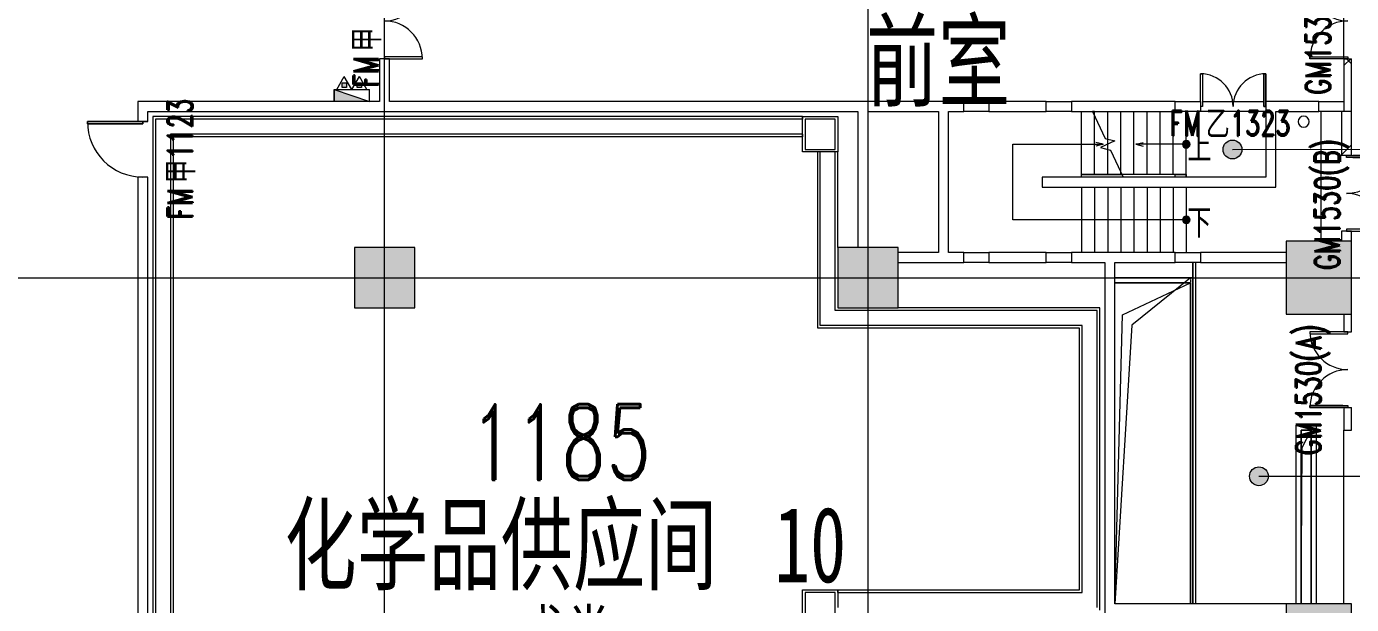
# Model space of a CAD drawing. Header units: millimetres. Extents: x -76632 to 443185, y -33181 to 192400.
# Drawn here: x 266490 to 292800, y 29510 to 40990 of the extents above; entities that cross this region are included whole.
import ezdxf

# ---------------------------------------------------------------- set-up
doc = ezdxf.new("R2010")
doc.units = ezdxf.units.MM
for name, pattern in [('1_1', [2, 1, -1]), ('架空线', [3.97, 2.38, -1.59]), ('轴网线', [22.04, 18.38, -1.83, 0, -1.83])]:
    doc.linetypes.add(name, pattern=pattern)
doc.layers.get('0').update_dxf_attribs({"color": 8})
for name, color, linetype, lineweight in [('A-ANNO-NOTE', 8, 'Continuous', 5), ('A-AREA-IDEN', 8, 'Continuous', 9), ('A-DETL', 8, 'Continuous', 18), ('A-DETL-GENF', 8, 'Continuous', 18), ('A-DETL-MBND', 8, 'Continuous', 5), ('A-DETL-THIN', 8, 'Continuous', 5), ('A-DOOR', 8, 'Continuous', 5), ('A-DOOR-IDEN', 8, 'Continuous', 9), ('A-DOOR-OPNG', 8, 'Continuous', 5), ('A-FLOR', 8, 'Continuous', 5), ('A-FLOR-HRAL', 8, 'Continuous', 5), ('A-GENM', 8, 'Continuous', 5), ('A-GLAZ', 8, 'Continuous', 5), ('A-WALL', 8, 'Continuous', 5), ('A-WALL-PATT', 8, 'Continuous', 9), ('M-EQPM', 8, 'Continuous', 5), ('P-PIPE', 8, 'Continuous', 5), ('S-BEAM', 8, 'Continuous', 5), ('S-COLS', 8, 'Continuous', 5), ('S-FNDN', 8, 'Continuous', 5), ('S-GRID', 8, 'Continuous', 9), ('S-STRS', 8, 'Continuous', 5), ('S-STRS-MBND', 8, 'Continuous', 5)]:
    doc.layers.add(name, color=color, linetype=linetype, lineweight=lineweight)
doc.styles.add('RomanD', font='romand__.ttf', dxfattribs={"width": 0.7, "height": 1500})
doc.styles.add('RomanD_1', font='romand__.ttf', dxfattribs={"width": 0.7, "height": 500})
doc.styles.add('仿宋', font='simfang.ttf', dxfattribs={"width": 0.7, "height": 500})
doc.styles.add('仿宋_2', font='simfang.ttf', dxfattribs={"width": 0.7, "height": 1500})
doc.styles.add('仿宋_7', font='simfang.ttf', dxfattribs={"width": 0.7, "height": 1000})
doc.styles.add('微软雅黑', font='Microsoft YaHei.ttf', dxfattribs={"width": 0.7, "height": 500})

# ---------------------------------------------------------------- blocks, each defined once
blk = doc.blocks.new('X-AR-F3-00-W-002_HLP2_rvt-1-LAY-1F-1_500-A')
at = {"layer": 'P-PIPE', "color": 96, "true_color": 0x007f00}
for start, end in [(0, 180), (180, 0)]:
    blk.add_arc((291850, 39100), 110, start, end, dxfattribs=at)
blk = doc.blocks.new('X-ST-F3-01-C-001_HLP2_rvt-1-LAY-1F-1_500-A')
at = {"layer": 'S-COLS', "true_color": 0x808080}
for points in [[(274200, 35400), (274200, 36600), (273000, 36600), (273000, 35400)], [(282600, 35400), (283800, 35400), (283800, 36600), (282600, 36600), (282600, 36371)], [(292553, 35275), (292800, 35275), (292800, 36725), (291500, 36725), (291500, 35275), (292492, 35275)], [(292200, 28075), (292800, 28075), (292800, 29525), (291500, 29525), (291500, 28075), (292171, 28075)]]:
    blk.add_hatch(color=8, dxfattribs=at).paths.add_polyline_path(points, flags=0)
at = {"layer": 'S-COLS', "color": 7}
for p, q in [((285100, 39500), (285600, 39500)), ((285100, 39300), (285100, 39500)), ((285600, 39500), (285600, 39300)), ((286740, 39500), (287240, 39500)), ((286740, 39300), (286740, 39500)), ((287240, 39500), (287240, 39300)), ((289300, 39500), (289800, 39500)), ((289300, 39300), (289300, 39500)), ((289800, 39500), (289800, 39300)), ((292150, 39500), (292650, 39500)), ((292150, 39300), (292150, 39500)), ((292650, 39500), (292650, 39300)), ((285300, 39300), (285100, 39300)), ((285600, 39300), (285300, 39300)), ((287240, 39300), (286740, 39300)), ((289800, 39300), (289300, 39300)), ((292450, 39300), (292150, 39300)), ((292650, 39300), (292450, 39300)), ((285100, 36500), (285300, 36500)), ((285100, 36300), (285100, 36500)), ((285300, 36500), (285600, 36500)), ((285600, 36500), (285600, 36300)), ((286740, 36500), (287240, 36500)), ((286740, 36300), (286740, 36500)), ((287240, 36500), (287240, 36300)), ((289300, 36500), (289800, 36500)), ((289300, 36300), (289300, 36500)), ((289800, 36500), (289800, 36300)), ((285600, 36300), (285100, 36300)), ((287240, 36300), (286740, 36300)), ((289800, 36300), (289300, 36300))]:
    blk.add_line(p, q, dxfattribs=at)
at = {"layer": 'S-COLS', "color": 7, "lineweight": 9}
for p, q in [((274200, 36600), (273000, 36600)), ((273000, 36600), (273000, 35400)), ((274200, 35400), (274200, 36600)), ((283800, 36600), (282600, 36600)), ((282600, 36600), (282600, 35400)), ((283800, 35400), (283800, 36600)), ((292800, 36725), (291500, 36725)), ((291500, 36725), (291500, 35275)), ((292800, 35275), (292800, 36725)), ((273000, 35400), (274200, 35400)), ((282600, 35400), (283800, 35400)), ((291500, 35275), (292800, 35275)), ((292800, 29525), (291500, 29525)), ((291500, 29525), (291500, 28075)), ((292800, 28075), (292800, 29525))]:
    blk.add_line(p, q, dxfattribs=at)
blk = doc.blocks.new('顶部扶栏类型 - 顶部扶栏_内部_-1554463-LAY-1F-1_500-A')
at = {"layer": 'A-FLOR-HRAL', "lineweight": 15}
for p, q in [((289300, 38000), (289300, 38050)), ((289300, 38050), (289520, 38050)), ((289520, 38050), (289520, 38000))]:
    blk.add_line(p, q, dxfattribs=at)
blk = doc.blocks.new('顶部扶栏类型 - 顶部扶栏_内部_-V29-LAY-1F-1_500-A')
at = {"layer": 'A-FLOR-HRAL', "lineweight": 15}
for p, q in [((288240, 38050), (288263, 38000)), ((289520, 38050), (288240, 38050)), ((289300, 38000), (288263, 38000)), ((289520, 38000), (289520, 38050))]:
    blk.add_line(p, q, dxfattribs=at)
blk = doc.blocks.new('顶部扶栏类型 - 顶部扶栏_内部_-1838411-LAY-1F-1_500-A')
at = {"layer": 'A-FLOR-HRAL', "lineweight": 15}
for p, q in [((287440, 38000), (287440, 38050)), ((287440, 38050), (288240, 38050))]:
    blk.add_line(p, q, dxfattribs=at)
blk = doc.blocks.new('顶部扶栏类型 - 顶部扶栏_内部_-V31-LAY-1F-1_500-A')
at = {"layer": 'A-FLOR-HRAL', "lineweight": 15}
for p in [(287440, 38000), (288240, 38050)]:
    blk.add_line(p, (287440, 38050), dxfattribs=at)
blk = doc.blocks.new('上楼梯路径-B - 顺砌剖面-1879108-LAY-1F-1_500-A')
at = {"layer": 'A-DETL-GENF', "true_color": 0x808080}
blk.add_hatch(color=8, dxfattribs=at).paths.add_polyline_path([(0, -307), (38, -297), (65, -270), (75, -232), (72, -213), (53, -179), (19, -160), (-19, -160), (-53, -179), (-72, -213), (-72, -242), (-65, -270), (-37, -297)], flags=0)
at = {"layer": 'A-DETL-GENF'}
for p, q in [((-1000, -232), (-855, -193)), ((-75, -232), (-1000, -232)), ((-1000, -232), (-855, -271)), ((53, -232), (-70, -232))]:
    blk.add_line(p, q, dxfattribs=at)
for start, end in [(0, 180), (180, 360)]:
    blk.add_arc((0, -232), 75, start, end, dxfattribs=at)
blk = doc.blocks.new('下楼梯路径-D - 顺砌剖面-1884694-LAY-1F-1_500-A')
at = {"layer": 'A-DETL-GENF', "true_color": 0x808080}
blk.add_hatch(color=8, dxfattribs=at).paths.add_polyline_path([(686, -1236), (724, -1226), (751, -1198), (761, -1161), (751, -1123), (739, -1108), (706, -1088), (677, -1088), (649, -1096), (621, -1123), (614, -1142), (614, -1180), (621, -1198), (658, -1228)], flags=0)
at = {"layer": 'A-DETL-GENF'}
for p, q in [((-2761, -1161), (-2761, 339)), ((-2761, 339), (-964, 339)), ((-964, 339), (-1109, 378)), ((-964, 339), (-1109, 300)), ((614, -1161), (-2761, -1161)), ((686, -1161), (614, -1161))]:
    blk.add_line(p, q, dxfattribs=at)
for start, end in [(360, 180), (180, 360)]:
    blk.add_arc((686, -1161), 75, start, end, dxfattribs=at)
blk = doc.blocks.new('AR-F3-00-STA-001_HLP2_rvt-1-LAY-1F-1_500-A')
at = {"layer": 'S-STRS', "lineweight": 15}
for p, q in [((287440, 38050), (287440, 39300)), ((287700, 39300), (287657, 39300)), ((287700, 39208), (287700, 39300)), ((287700, 38050), (287700, 39208)), ((287960, 38750), (287960, 39300)), ((288220, 38092), (288220, 39300)), ((288480, 38050), (288480, 39300)), ((288740, 38050), (288740, 39300)), ((289000, 38050), (289000, 39300)), ((289260, 38050), (289260, 39300)), ((289520, 38722), (289520, 39300)), ((291100, 39300), (289800, 39300)), ((292200, 36725), (292200, 39300)), ((287960, 38650), (287960, 38750)), ((289520, 38575), (289520, 38717)), ((287960, 38550), (287960, 38650)), ((287960, 38050), (287960, 38550)), ((289520, 38050), (289520, 38575)), ((288220, 38050), (288220, 38092)), ((287440, 37800), (287440, 36500)), ((287700, 37800), (287700, 36500)), ((287960, 37800), (287960, 36500)), ((288220, 37800), (288220, 36500)), ((288480, 37800), (288480, 36500)), ((288740, 37800), (288740, 36500)), ((289000, 37800), (289000, 36500)), ((289260, 37800), (289260, 36500)), ((289520, 37800), (289520, 37225)), ((289520, 37220), (289520, 37095)), ((289520, 37090), (289520, 37075)), ((289520, 37075), (289520, 36500))]:
    blk.add_line(p, q, dxfattribs=at)
at = {"layer": 'S-STRS', "linetype": '架空线', "lineweight": 15}
for p, q in [((287440, 38050), (287440, 39300)), ((287700, 39208), (287700, 39300)), ((287700, 38050), (287700, 39208)), ((287960, 38750), (287960, 39300)), ((288220, 38092), (288220, 39300)), ((288480, 38050), (288480, 39300)), ((288740, 38050), (288740, 39300)), ((289000, 38050), (289000, 39300)), ((289260, 38050), (289260, 39300)), ((289520, 38722), (289520, 39300)), ((287960, 38650), (287960, 38750)), ((289520, 38575), (289520, 38717)), ((287960, 38550), (287960, 38650)), ((287960, 38050), (287960, 38550)), ((289520, 38050), (289520, 38575)), ((288220, 38050), (288220, 38092)), ((287440, 37800), (287440, 36500)), ((287700, 37800), (287700, 36500)), ((287960, 37800), (287960, 36500)), ((288220, 37800), (288220, 36500)), ((288480, 37800), (288480, 36500)), ((288740, 37800), (288740, 36500)), ((289000, 37800), (289000, 36500)), ((289260, 37800), (289260, 36500)), ((289520, 37800), (289520, 37225)), ((289520, 37220), (289520, 37095)), ((289520, 37090), (289520, 37075)), ((289520, 37075), (289520, 36500))]:
    blk.add_line(p, q, dxfattribs=at)
at = {"layer": 'S-STRS-MBND', "lineweight": 15}
for p, q in [((287657, 39300), (287907, 38763)), ((288102, 38716), (287818, 38584)), ((287907, 38763), (288102, 38716)), ((287818, 38584), (288013, 38537)), ((288013, 38537), (288263, 38000))]:
    blk.add_line(p, q, dxfattribs=at)
at = {"lineweight": 15}
for name, p in [('下楼梯路径-D - 顺砌剖面-1884694-LAY-1F-1_500-A', (288834, 38311)), ('上楼梯路径-B - 顺砌剖面-1879108-LAY-1F-1_500-A', (289520, 38882))]:
    blk.add_blockref(name, p, dxfattribs=at)
at = {"color": 2, "lineweight": 15, "true_color": 0xffff00}
for name in ['顶部扶栏类型 - 顶部扶栏_内部_-1838411-LAY-1F-1_500-A', '顶部扶栏类型 - 顶部扶栏_内部_-V31-LAY-1F-1_500-A', '顶部扶栏类型 - 顶部扶栏_内部_-V29-LAY-1F-1_500-A', '顶部扶栏类型 - 顶部扶栏_内部_-1554463-LAY-1F-1_500-A']:
    blk.add_blockref(name, (0, 0), dxfattribs=at)
at = {"layer": 'A-ANNO-NOTE', "color": 7, "lineweight": 15, "char_height": 500, "width": 673.42, "attachment_point": 1, "style": '仿宋'}
for s, insert in [('\\f仿宋|b0|i0|c134|p49|;\\W.7;上', (289541, 38853)), ('\\f仿宋|b0|i0|c134|p49|;\\W.7;下', (289541, 37353))]:
    blk.add_mtext(s, dxfattribs=dict(at, insert=insert))
blk = doc.blocks.new('双扇平开防火门_带观察窗 - FM乙1323-4643283-LAY-1F-1_500-A')
at = {"layer": 'A-DOOR'}
for p, q in [((-610, 0), (-650, 0)), ((-650, 0), (-650, -650)), ((-650, 0), (-610, 0)), ((-650, -250), (-650, 0)), ((-610, -650), (-610, 0)), ((-610, 0), (-610, -250)), ((610, -650), (610, 0)), ((610, 0), (650, 0)), ((-650, -450), (-650, -250)), ((-610, -250), (-610, -450)), ((610, 0), (650, 0)), ((610, -250), (610, 0)), ((610, -450), (610, -250)), ((650, -100), (650, -650)), ((650, -100), (650, -250)), ((650, -250), (650, -450)), ((-650, -650), (-650, -450)), ((-610, -450), (-610, -650)), ((610, -650), (610, -450)), ((650, -450), (650, -650)), ((-650, -650), (-610, -650)), ((-610, -650), (-650, -650)), ((650, -650), (610, -650)), ((650, -650), (610, -650))]:
    blk.add_line(p, q, dxfattribs=at)
for centre, start, end in [((-650, 0), 270, 360), ((650, 0), 180, 270)]:
    blk.add_arc(centre, 650, start, end, dxfattribs=at)
at = {"layer": 'A-DOOR-OPNG'}
blk.add_line((-650, -100), (-650, 100), dxfattribs=at)
blk = doc.blocks.new('门-上方带亮子 - GM1530_B_-4887992-LAY-1F-1_500-A')
at = {"layer": 'A-DOOR'}
for p, q in [((-750, 0), (-750, -750)), ((-710, 0), (-750, 0)), ((-710, -750), (-710, 0)), ((710, -750), (710, 0)), ((710, 0), (750, 0)), ((750, 0), (750, -750)), ((-750, -125), (-750, -350)), ((-710, -350), (-710, -125)), ((710, -125), (710, -350)), ((750, -350), (750, -125)), ((-750, -350), (-750, -550)), ((-710, -550), (-710, -350)), ((710, -350), (710, -550)), ((750, -550), (750, -350)), ((-750, -550), (-750, -750)), ((-750, -750), (-710, -750)), ((-750, -750), (-710, -750)), ((-710, -750), (-710, -550)), ((710, -550), (710, -750)), ((750, -750), (710, -750)), ((710, -750), (750, -750)), ((750, -750), (750, -550))]:
    blk.add_line(p, q, dxfattribs=at)
for centre, start, end in [((-750, 0), 270, 360), ((750, 0), 180, 270)]:
    blk.add_arc(centre, 750, start, end, dxfattribs=at)
at = {"layer": 'A-DOOR-OPNG'}
for p, q in [((-750, -100), (-750, 100)), ((750, -100), (750, 100))]:
    blk.add_line(p, q, dxfattribs=at)
blk = doc.blocks.new('门-上方带亮子 - GM1530_C_-4887983-LAY-1F-1_500-A')
at = {"layer": 'A-DOOR'}
for p, q in [((-750, 0), (-750, 750)), ((-750, 750), (-710, 750)), ((-750, 750), (-710, 750)), ((-750, 550), (-750, 750)), ((-750, 350), (-750, 550)), ((-710, 750), (-710, 0)), ((-710, 750), (-710, 550)), ((-710, 550), (-710, 350)), ((710, 750), (710, 0)), ((750, 750), (710, 750)), ((710, 750), (750, 750)), ((710, 550), (710, 750)), ((710, 350), (710, 550)), ((750, 0), (750, 750)), ((750, 750), (750, 550)), ((750, 550), (750, 350)), ((-750, 100), (-750, 350)), ((-710, 350), (-710, 100)), ((710, 100), (710, 350)), ((750, 350), (750, 100)), ((-710, 0), (-750, 0)), ((710, 0), (750, 0))]:
    blk.add_line(p, q, dxfattribs=at)
for centre, start, end in [((-750, 0), 0, 90), ((750, 0), 90, 180)]:
    blk.add_arc(centre, 750, start, end, dxfattribs=at)
at = {"layer": 'A-DOOR-OPNG'}
for p, q in [((-750, 75), (-750, -75)), ((750, 75), (750, -75))]:
    blk.add_line(p, q, dxfattribs=at)
at = {"layer": 'A-GLAZ'}
for p, q in [((-750, 75), (0, 75)), ((0, 75), (750, 75))]:
    blk.add_line(p, q, dxfattribs=at)
blk = doc.blocks.new('双扇平开外门_带观察窗 - GM1530_A_-4335688-LAY-1F-1_500-A')
at = {"layer": 'A-DOOR'}
for p, q in [((-750, 0), (-750, 750)), ((-750, 750), (-710, 750)), ((-750, 750), (-750, 600)), ((-710, 750), (-750, 750)), ((-750, 600), (-750, 400)), ((-710, 750), (-710, 0)), ((-710, 600), (-710, 750)), ((-710, 400), (-710, 600)), ((750, 750), (710, 750)), ((710, 750), (710, 0)), ((750, 750), (710, 750)), ((710, 750), (710, 600)), ((710, 600), (710, 400)), ((750, 0), (750, 750)), ((750, 600), (750, 750)), ((750, 400), (750, 600)), ((-750, 400), (-750, 100)), ((-710, 100), (-710, 400)), ((710, 400), (710, 100)), ((750, 100), (750, 400)), ((-710, 0), (-750, 0)), ((710, 0), (750, 0))]:
    blk.add_line(p, q, dxfattribs=at)
for centre, start, end in [((-750, 0), 0, 90), ((750, 0), 90, 180)]:
    blk.add_arc(centre, 750, start, end, dxfattribs=at)
at = {"layer": 'A-DOOR-OPNG'}
for p, q in [((-750, 75), (-750, -75)), ((750, 75), (750, -75))]:
    blk.add_line(p, q, dxfattribs=at)
blk = doc.blocks.new('双扇平开防火门_带观察窗 - FM甲1523-4642620-LAY-1F-1_500-A')
at = {"layer": 'A-DOOR'}
for p, q in [((-750, 0), (-750, 750)), ((-750, 750), (-710, 750)), ((-750, 750), (-750, 550)), ((-710, 750), (-750, 750)), ((-750, 550), (-750, 350)), ((-710, 750), (-710, 0)), ((-710, 550), (-710, 750)), ((-710, 350), (-710, 550)), ((750, 750), (710, 750)), ((710, 750), (710, 0)), ((750, 750), (710, 750)), ((710, 750), (710, 550)), ((710, 550), (710, 350)), ((750, 0), (750, 750)), ((750, 550), (750, 750)), ((750, 350), (750, 550)), ((-750, 350), (-750, 0)), ((-710, 0), (-710, 350)), ((710, 350), (710, 0)), ((750, 0), (750, 350)), ((-710, 0), (-750, 0)), ((-750, 0), (-710, 0)), ((710, 0), (750, 0)), ((710, 0), (750, 0))]:
    blk.add_line(p, q, dxfattribs=at)
for centre, start, end in [((-750, 0), 0, 90), ((750, 0), 90, 180)]:
    blk.add_arc(centre, 750, start, end, dxfattribs=at)
at = {"layer": 'A-DOOR-OPNG'}
for p, q in [((-750, 100), (-750, -100)), ((750, 100), (750, -100))]:
    blk.add_line(p, q, dxfattribs=at)
blk = doc.blocks.new('楼板洞口-A - WW-翻边100mm-3560376-LAY-1F-1_500-A')
at = {"layer": 'A-GENM'}
for p, q in [((1550, 6475), (0, 6475)), ((0, 6375), (1500, 6375)), ((1500, 6375), (0, 6375)), ((150, 5737.5), (1500, 6375)), ((1500, 6375), (1500, 0)), ((1500, 0), (1500, 6375)), ((0, 0), (150, 5737.5))]:
    blk.add_line(p, q, dxfattribs=at)
blk = doc.blocks.new('顶部扶栏类型 - 顶部扶栏_内部_-3560455-LAY-1F-1_500-A')
at = {"layer": 'A-FLOR-HRAL'}
for p, q in [((289650, 29525), (289650, 36300)), ((289700, 36300), (289700, 29525))]:
    blk.add_line(p, q, dxfattribs=at)
blk = doc.blocks.new('顶部扶栏类型 - 顶部扶栏_内部_-V62-LAY-1F-1_500-A')
at = {"layer": 'A-FLOR-HRAL'}
for p, q in [((289650, 36300), (289650, 29525)), ((289700, 36300), (289700, 29525))]:
    blk.add_line(p, q, dxfattribs=at)
blk = doc.blocks.new('单扇平开防火门_带观察窗 - FM甲1123-4715591-LAY-1F-1_500-A')
at = {"layer": 'A-DOOR'}
for p, q in [((550, 1100), (510, 1100)), ((510, 1100), (510, 0)), ((510, 1100), (550, 1100)), ((510, 900), (510, 1100)), ((550, 0), (550, 1100)), ((550, 1100), (550, 900)), ((510, 700), (510, 900)), ((550, 900), (550, 700)), ((510, 0), (510, 700)), ((550, 700), (550, 0)), ((510, 0), (550, 0)), ((550, 0), (510, 0))]:
    blk.add_line(p, q, dxfattribs=at)
blk.add_arc((550, 0), 1100, 90, 180, dxfattribs=at)
at = {"layer": 'A-DOOR-OPNG'}
for p, q in [((-550, -100), (-550, 100)), ((550, -99), (550, 100))]:
    blk.add_line(p, q, dxfattribs=at)
blk = doc.blocks.new('楼板洞口-A - WW-翻边100mm-3803078-LAY-1F-1_500-A')
at = {"layer": 'A-GENM'}
for p, q in [((-100, 0), (-100, 3550)), ((300, 3550), (-100, 3550)), ((0, 0), (0, 3450)), ((0, 3450), (200, 3450)), ((0, 3450), (0, 0)), ((200, 3450), (0, 3450)), ((20, 3105), (200, 3450)), ((200, 3450), (200, 0)), ((200, 0), (200, 3450)), ((300, 3550), (300, 0)), ((0, 0), (20, 3105))]:
    blk.add_line(p, q, dxfattribs=at)
blk = doc.blocks.new('室内消火栓箱_带灭火器__左右式_ - SG24D65-P-4299218-LAY-1F-1_500-A')
at = {"layer": 'A-DETL-GENF', "lineweight": 5}
h = blk.add_hatch(color=256, dxfattribs=at)
h.paths.add_polyline_path([(-195, 370), (-195, 280), (-105, 280), (-105, 370), (-130, 370)], flags=0)
h.paths.add_polyline_path([(150, 370), (105, 370), (105, 280), (195, 280), (195, 370)], flags=0)
blk.add_hatch(color=256, dxfattribs=at).paths.add_polyline_path([(-350, 240), (-350, 0), (350, 0), (-283, 217)], flags=0)
for p, q in [((-300, 240), (-150, 500)), ((-195, 370), (-105, 370)), ((-195, 280), (-195, 370)), ((-105, 280), (-195, 280)), ((0, 240), (-150, 500)), ((-105, 370), (-105, 280)), ((0, 240), (150, 500)), ((105, 280), (105, 370)), ((105, 370), (195, 370)), ((195, 280), (105, 280)), ((300, 240), (150, 500)), ((195, 370), (195, 280)), ((-350, 240), (350, 240)), ((-350, 240), (350, 0)), ((-350, 240), (-350, 0)), ((-350, 240), (350, 0)), ((-350, 0), (-350, 240)), ((350, 0), (-350, 0)), ((350, 0), (-350, 0))]:
    blk.add_line(p, q, dxfattribs=at)
at = {"layer": 'M-EQPM'}
blk.add_line((350, 0), (350, 240), dxfattribs=at)

msp = doc.modelspace()

# ---------------------------------------------------------------- hatches: boundary and pattern name
at = {"layer": 'A-AREA-IDEN', "lineweight": 18, "transparency": 33554687}
h = msp.add_hatch(color=256, dxfattribs=at)
edge = h.paths.add_edge_path(flags=0)
edge.add_arc((290436.2, 38547.1), 187.5, 0, 360)
h = msp.add_hatch(color=256, dxfattribs=at)
edge = h.paths.add_edge_path(flags=0)
edge.add_arc((290962.5, 32056.6), 187.5, 0, 360)
at = {"layer": 'A-WALL-PATT', "lineweight": 5, "transparency": 33554687}
h = msp.add_hatch(dxfattribs=at)
h.set_pattern_fill('FP_11', color=256, style=0, pattern_type=2)
h.set_pattern_definition([(45, (-4e-09, 0), (-1060.66, 1060.66), []), (135, (-4e-09, 0), (-1060.66, -1060.66), [])])
h.paths.add_polyline_path([(292800, 13300), (292800, 13675), (292650, 13675), (292650, 13300)], flags=0)
h.paths.add_polyline_path([(292650, 18900), (292800, 18900), (292800, 19500), (292650, 19500), (292650, 19100)], flags=0)
h.paths.add_polyline_path([(292650, 20700), (292800, 20700), (292800, 20875), (292650, 20875)], flags=0)
h.paths.add_polyline_path([(292800, 22325), (292800, 22625), (292650, 22625), (292650, 22325), (292776.6, 22325)], flags=0)
h.paths.add_polyline_path([(292650, 23825), (292800, 23825), (292800, 24275), (292650, 24275)], flags=0)
h.paths.add_polyline_path([(292800, 25775), (292800, 26575), (292650, 26575), (292650, 25775)], flags=0)
h.paths.add_polyline_path([(292800, 27775), (292800, 28075), (292650, 28075), (292650, 27775)], flags=0)
h.paths.add_polyline_path([(292800, 32975), (292800, 33425), (292650, 33425), (292650, 32975)], flags=0)
h.paths.add_polyline_path([(292650, 34925), (292800, 34925), (292800, 35275), (292650, 35275)], flags=0)
h.paths.add_polyline_path([(292800, 39300), (292800, 40350), (292650, 40350), (292650, 39300)], flags=0)
h.paths.add_polyline_path([(292650, 41850), (292800, 41850), (292800, 42475), (292650, 42475)], flags=0)
h.paths.add_polyline_path([(292650, 43925), (292800, 43925), (292800, 44225), (292650, 44225)], flags=0)
h.paths.add_polyline_path([(292800, 45425), (292800, 48175), (292650, 48175), (292650, 45425)], flags=0)
h.paths.add_polyline_path([(292650, 49375), (292800, 49375), (292800, 49675), (292650, 49675)], flags=0)
h.paths.add_polyline_path([(292800, 51125), (292800, 51425), (292650, 51425), (292650, 51125), (292778, 51125)], flags=0)
h.paths.add_polyline_path([(292800, 52625), (292800, 55375), (292650, 55375), (292650, 52625)], flags=0)
h.paths.add_polyline_path([(292650, 56575), (292800, 56575), (292800, 56875), (292650, 56875)], flags=0)
h.paths.add_polyline_path([(292800, 58325), (292800, 58625), (292650, 58625), (292650, 58325), (292778, 58325)], flags=0)
h.paths.add_polyline_path([(292800, 59825), (292800, 62575), (292650, 62575), (292650, 59825)], flags=0)
h.paths.add_polyline_path([(292650, 63775), (292800, 63775), (292800, 64075), (292650, 64075)], flags=0)
h.paths.add_polyline_path([(292800, 65525), (292800, 65825), (292650, 65825), (292650, 65525), (292672, 65525)], flags=0)
h.paths.add_polyline_path([(292800, 67025), (292800, 69775), (292650, 69775), (292650, 67025)], flags=0)
h.paths.add_polyline_path([(292800, 70975), (292800, 71275), (292650, 71275), (292650, 70975)], flags=0)
h.paths.add_polyline_path([(292800, 72725), (292800, 73025), (292650, 73025), (292650, 72725), (292778, 72725)], flags=0)
h.paths.add_polyline_path([(292650, 74225), (292800, 74225), (292800, 74700), (292650, 74700)], flags=0)
h.paths.add_polyline_path([(292650, 77700), (292800, 77700), (292800, 78475), (292650, 78475)], flags=0)
h = msp.add_hatch(dxfattribs=at)
h.set_pattern_fill('FP_10', color=256, style=0, pattern_type=2)
h.set_pattern_definition([(45, (-4e-09, 0), (-1325.825, 1325.825), []), (45, (-4e-09, 400), (-1325.825, 1325.825), []), (45, (-4e-09, 1300), (-1325.825, 1325.825), [1875, -625])])
h.paths.add_polyline_path([(292729.4, 36725), (292800, 36725), (292800, 36925), (292600, 36925), (292600, 36725), (292623.5, 36725)], flags=0)
h.paths.add_polyline_path([(292800, 38425), (292800, 39300), (292600, 39300), (292600, 38425), (292650, 38425)], flags=0)

# ---------------------------------------------------------------- linework, layer by layer
at = {"layer": 'A-AREA-IDEN', "lineweight": 18, "transparency": 33554687}
for p, q in [((290436.2, 38547.1), (296975.7, 38554.6)), ((290962.5, 32056.6), (294255.1, 32056.6))]:
    msp.add_line(p, q, dxfattribs=at)
for centre in [(290436.2, 38547.1), (290962.5, 32056.6)]:
    msp.add_circle(centre, 187.5, dxfattribs=at)
at = {"layer": 'A-DETL', "linetype": '1_1', "lineweight": 5, "transparency": 33554687}
for p, q in [((288100, 36000), (289600, 36000)), ((288100, 29525), (288100, 36000)), ((289600, 36000), (289600, 29525)), ((289600, 29525), (288100, 29525))]:
    msp.add_line(p, q, dxfattribs=at)
at = {"layer": 'A-DETL-MBND', "transparency": 33554687}
for p, q in [((289840, 39500), (291060, 39500)), ((291100, 39300), (289800, 39300))]:
    msp.add_line(p, q, dxfattribs=at)
at = {"layer": 'A-DETL-THIN', "transparency": 33554687}
for p, q in [((289600, 36000), (288441.4, 35059)), ((288441.4, 35059), (288100, 29525))]:
    msp.add_line(p, q, dxfattribs=at)
at = {"layer": 'A-FLOR', "transparency": 33554687}
msp.add_line((289840, 39500), (291060, 39500), dxfattribs=at)
at = {"layer": 'A-WALL', "lineweight": 9, "transparency": 33554687}
for p, q in [((273500, 40350), (273500, 39500)), ((273700, 40350), (273500, 40350)), ((273700, 39500), (273700, 40350)), ((292650, 40350), (292650, 39500)), ((292800, 39300), (292800, 40350)), ((272600, 39500), (268700, 39500)), ((268700, 39500), (268700, 39100)), ((273500, 39500), (273300, 39500)), ((285100, 39500), (273700, 39500)), ((286740, 39500), (285600, 39500)), ((289300, 39500), (287240, 39500)), ((292150, 39500), (291100, 39500)), ((291100, 39500), (291100, 38000)), ((268900, 39300), (283000, 39300)), ((268900, 39100), (268900, 39300)), ((283000, 39300), (283000, 36600)), ((283200, 39300), (284600, 39300)), ((283200, 36600), (283200, 39300)), ((284600, 39300), (284600, 36500)), ((284800, 39300), (285100, 39300)), ((284800, 36500), (284800, 39300)), ((285600, 39300), (286740, 39300)), ((287240, 39300), (287656.9, 39300)), ((287700, 39300), (289300, 39300)), ((291300, 39300), (292150, 39300)), ((291300, 37800), (291300, 39300)), ((292600, 39300), (292600, 38425)), ((292800, 38425), (292800, 39300)), ((268700, 39100), (268900, 39100)), ((268700, 38000), (268700, 27600)), ((268900, 38000), (268700, 38000)), ((268900, 27600), (268900, 38000)), ((288263.1, 38000), (286660, 38000)), ((286660, 38000), (286660, 37800)), ((291100, 38000), (289299.5, 38000)), ((286660, 37800), (291300, 37800)), ((292600, 36925), (292600, 36725)), ((292800, 36725), (292800, 36925)), ((284600, 36500), (283800, 36500)), ((285100, 36500), (284800, 36500)), ((286740, 36500), (285600, 36500)), ((289300, 36500), (287240, 36500)), ((291500, 36500), (289800, 36500)), ((283800, 36300), (285100, 36300)), ((285600, 36300), (286740, 36300)), ((287240, 36300), (287900, 36300)), ((287900, 36300), (287900, 29325)), ((288100, 36300), (289300, 36300)), ((288100, 29525), (288100, 36300)), ((289800, 36300), (291500, 36300)), ((292650, 35275), (292650, 34925)), ((292800, 34925), (292800, 35275)), ((292650, 33425), (292650, 32975)), ((292800, 32975), (292800, 33425)), ((292650, 32975), (292800, 32975)), ((291500, 29525), (288100, 29525))]:
    msp.add_line(p, q, dxfattribs=at)
at = {"layer": 'A-WALL', "transparency": 33554687}
for p, q in [((292800, 39300), (292650, 39300)), ((292650, 29525), (292650, 32975))]:
    msp.add_line(p, q, dxfattribs=at)
at = {"layer": 'S-BEAM', "transparency": 33554687}
for p, q in [((281900, 39200), (269000, 39200)), ((269000, 39200), (269000, 28500)), ((281900, 39150), (269050, 39150)), ((269050, 39150), (269050, 28500)), ((281900, 39200), (281900, 39150)), ((281900, 38850), (269350, 38850)), ((269350, 38850), (269350, 28500)), ((281900, 38800), (269400, 38800)), ((269400, 38800), (269400, 28500)), ((281900, 38850), (281900, 38800)), ((282250, 38500), (282200, 38500)), ((282200, 35000), (282200, 38500)), ((282250, 35050), (282250, 38500)), ((282600, 38500), (282550, 38500)), ((282550, 35350), (282550, 38500)), ((282600, 36600), (282600, 38500)), ((287750, 35350), (282550, 35350)), ((287800, 35400), (283800, 35400)), ((287750, 29450), (287750, 35350)), ((287800, 29400), (287800, 35400)), ((287400, 35000), (282200, 35000)), ((287450, 35050), (282250, 35050)), ((287400, 29800), (287400, 35000)), ((287450, 29750), (287450, 35050)), ((282600, 29750), (282600, 29800)), ((282600, 29800), (287400, 29800)), ((282600, 29750), (287450, 29750))]:
    msp.add_line(p, q, dxfattribs=at)
at = {"layer": 'S-FNDN', "transparency": 33554687}
for p, q in [((281900, 39200), (282600, 39200)), ((281900, 39150), (281900, 39200)), ((281900, 38850), (281900, 39150)), ((281950, 39150), (281950, 38550)), ((282550, 39150), (281950, 39150)), ((282550, 38550), (282550, 39150)), ((282600, 39200), (282600, 38500)), ((281900, 38800), (281900, 38850)), ((281900, 38500), (281900, 38800)), ((282200, 38500), (281900, 38500)), ((281950, 38550), (282550, 38550)), ((282250, 38500), (282200, 38500)), ((282550, 38500), (282250, 38500)), ((282600, 38500), (282550, 38500)), ((281900, 29800), (282600, 29800)), ((281900, 29100), (281900, 29800)), ((281950, 29750), (281950, 29150)), ((282550, 29750), (281950, 29750)), ((282550, 29150), (282550, 29750)), ((282600, 29800), (282600, 29750)), ((282600, 29750), (282600, 29450))]:
    msp.add_line(p, q, dxfattribs=at)
at = {"layer": 'S-GRID', "linetype": '轴网线', "transparency": 33554687}
for p, q in [((273600, -17706.2), (273600, 174400)), ((283200, -17706.2), (283200, 174400)), ((-16000, 36000), (308800, 36000))]:
    msp.add_line(p, q, dxfattribs=at)

# ---------------------------------------------------------------- block references
at = {"lineweight": 5, "transparency": 33554687}
for name in ['X-AR-F3-00-W-002_HLP2_rvt-1-LAY-1F-1_500-A', 'X-ST-F3-01-C-001_HLP2_rvt-1-LAY-1F-1_500-A', 'AR-F3-00-STA-001_HLP2_rvt-1-LAY-1F-1_500-A']:
    msp.add_blockref(name, (0, 0), dxfattribs=at)
at = {"layer": 'A-DOOR', "transparency": 33554687}
for name, p, rotation in [('双扇平开防火门_带观察窗 - FM甲1523-4642620-LAY-1F-1_500-A', (273600, 41100), 270), ('门-上方带亮子 - GM1530_C_-4887983-LAY-1F-1_500-A', (292725, 41100), 90), ('双扇平开防火门_带观察窗 - FM乙1323-4643283-LAY-1F-1_500-A', (290450, 39400), 180), ('单扇平开防火门_带观察窗 - FM甲1123-4715591-LAY-1F-1_500-A', (268800, 38550), 90), ('门-上方带亮子 - GM1530_B_-4887992-LAY-1F-1_500-A', (292700, 37675), 90), ('双扇平开外门_带观察窗 - GM1530_A_-4335688-LAY-1F-1_500-A', (292725, 34175), 90)]:
    msp.add_blockref(name, p, dxfattribs=dict(at, rotation=rotation))
at = {"layer": 'A-FLOR-HRAL', "transparency": 33554687}
for name in ['顶部扶栏类型 - 顶部扶栏_内部_-3560455-LAY-1F-1_500-A', '顶部扶栏类型 - 顶部扶栏_内部_-V62-LAY-1F-1_500-A']:
    msp.add_blockref(name, (0, 0), dxfattribs=at)
at = {"layer": 'A-GENM', "transparency": 33554687}
for name, p in [('楼板洞口-A - WW-翻边100mm-3560376-LAY-1F-1_500-A', (288100, 29525)), ('楼板洞口-A - WW-翻边100mm-3803078-LAY-1F-1_500-A', (291800, 29525))]:
    msp.add_blockref(name, p, dxfattribs=at)
at = {"layer": 'M-EQPM', "transparency": 33554687}
msp.add_blockref('室内消火栓箱_带灭火器__左右式_ - SG24D65-P-4299218-LAY-1F-1_500-A', (272950, 39500), dxfattribs=at)

# ---------------------------------------------------------------- texts
at = {"layer": 'A-AREA-IDEN', "transparency": 33554687, "attachment_point": 1}
for s, insert, char_height, width, style in [('前室', (283162.2, 41055.3), 1500, 3928.269, '仿宋_2'), ('1185', (275300.6, 33485.9), 1500, 4826.159, 'RomanD'), ('化学品供应间', (271612.8, 31451.7), 1500, 11784.806, '仿宋_2'), ('10', (281336.3, 31451.7), 1500, 1964.134, '仿宋_2'), ('戊类', (276225, 29381.7), 1000, 2581.434, '仿宋_7')]:
    msp.add_mtext(s, dxfattribs=dict(at, insert=insert, char_height=char_height, width=width, style=style))
at = {"layer": 'A-DOOR-IDEN', "transparency": 33554687, "char_height": 500, "attachment_point": 1, "rotation": 90}
for s, insert, width, style in [('GM1530(C)', (291884.5, 39634), 3647.678, 'RomanD_1'), ('\\f微软雅黑|b0|i0|c134|p34|;\\W.7;甲', (272981.8, 40492.8), 589.24, '微软雅黑'), ('FM', (272981.8, 39775.1), 869.831, 'RomanD_1'), ('1123', (269289.3, 38361), 1683.544, 'RomanD_1'), ('GM1530(B)', (292065.1, 36154.1), 3619.619, 'RomanD_1'), ('\\f微软雅黑|b0|i0|c134|p34|;\\W.7;甲', (269289.3, 37874.8), 589.24, '微软雅黑'), ('FM', (269289.3, 37157.1), 869.831, 'RomanD_1'), ('GM1530(A)', (291693.7, 32472.5), 3619.619, 'RomanD_1')]:
    msp.add_mtext(s, dxfattribs=dict(at, insert=insert, width=width, style=style))
at = {"layer": 'A-DOOR-IDEN', "transparency": 33554687, "char_height": 500, "attachment_point": 1}
for s, insert, width, style in [('FM', (289187, 39320), 869.831, 'RomanD_1'), ('\\f微软雅黑|b0|i0|c134|p34|;\\W.7;乙', (289904.7, 39320), 589.24, '微软雅黑'), ('1323', (290390.9, 39320), 1683.544, 'RomanD_1')]:
    msp.add_mtext(s, dxfattribs=dict(at, insert=insert, width=width, style=style))

doc.saveas('drawing.dxf')
